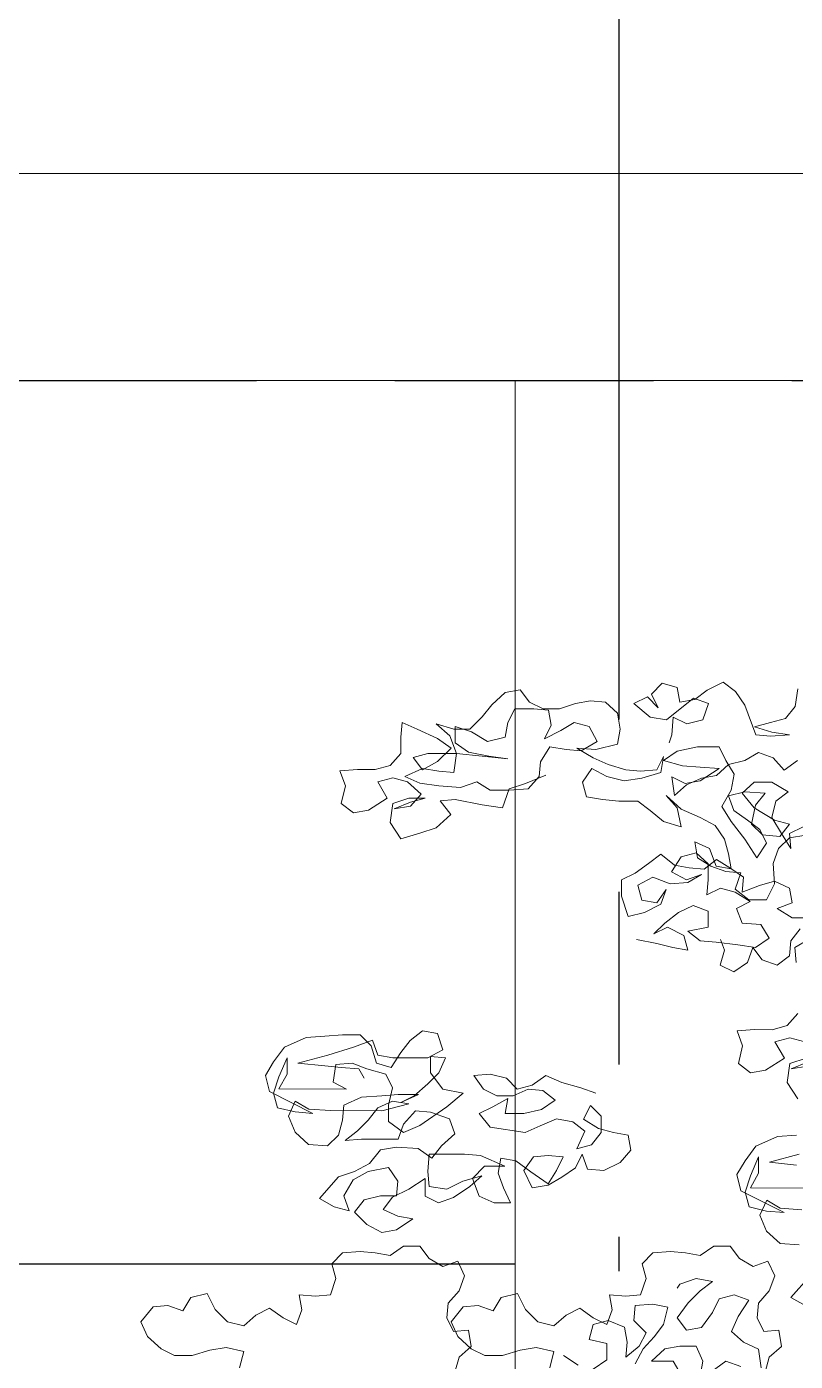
# Model space of a CAD drawing. Header units: metres. Extents: x -58 to 722, y -1100 to 345.
# Drawn here: x 240.149 to 240.706, y -498.816 to -497.849 of the extents above; entities that cross this region are included whole.
import ezdxf

# ---------------------------------------------------------------- set-up
doc = ezdxf.new("R2010")
doc.units = ezdxf.units.M
doc.header["$MEASUREMENT"] = 0
for name, pattern in [('CENTER2', [1.125, 0.75, -0.125, 0.125, -0.125]), ('CENTERX2', [4, 2.5, -0.5, 0.5, -0.5]), ('HIDDEN2', [0.1875, 0.125, -0.0625])]:
    doc.linetypes.add(name, pattern=pattern)
doc.layers.add('FSR_ARQ_006ARBOLES', color=74, linetype='Continuous', lineweight=0)
doc.layers.add('muro bajo', color=33, linetype='Continuous', lineweight=9)
for name, color, linetype in [('FSR_ARQ_007PROYECCIONES', 200, 'HIDDEN2'), ('FSR_ARQ_016EJES', 135, 'CENTER2'), ('FSR_ARQ_29PERFILES ACERO', 143, 'Continuous')]:
    doc.layers.add(name, color=color, linetype=linetype)

# ---------------------------------------------------------------- blocks, each defined once
blk = doc.blocks.new('arboles fsr 01')
at = {"layer": 'FSR_ARQ_006ARBOLES'}
for points in [[(186.00585, -35.07788), (185.99512, -35.08216), (185.98653, -35.08501), (185.98295, -35.09502), (185.97222, -35.09358), (185.95792, -35.09071), (185.95005, -35.09142), (185.95577, -35.09857), (185.94789, -35.10572), (185.93931, -35.10857), (185.92929, -35.11142), (185.92358, -35.10283), (185.92502, -35.09282), (185.9336, -35.08997), (185.94219, -35.08998), (185.93432, -35.09212), (185.92573, -35.09568), (185.93432, -35.09426), (185.94004, -35.08783), (185.9329, -35.08139), (185.92503, -35.07923), (185.91716, -35.08137), (185.92216, -35.08996), (185.91214, -35.09639), (185.90427, -35.09781), (185.89784, -35.0928), (185.9, -35.0835), (185.89714, -35.07563), (185.90644, -35.07493), (185.91574, -35.07493), (185.92361, -35.0728), (185.92934, -35.06636), (185.92934, -35.05778), (185.93007, -35.04992), (185.93793, -35.0535), (185.94865, -35.05852), (185.9558, -35.06353), (185.94864, -35.07067), (185.94077, -35.07496), (185.93577, -35.06852), (185.94364, -35.06638), (185.95866, -35.06639), (185.98583, -35.06928), (185.97582, -35.06784), (185.9651, -35.06568), (185.95795, -35.06067), (185.95796, -35.05209), (185.96654, -35.05496), (185.97511, -35.05997), (185.98441, -35.05783), (185.98585, -35.04997), (185.98943, -35.04282), (185.99945, -35.04283), (186.00731, -35.04355), (186.00874, -35.05142), (186.00515, -35.05857), (186.01374, -35.05428), (186.0209, -35.05), (186.02876, -35.05215), (186.03304, -35.06002), (186.02446, -35.06502), (186.01659, -35.0643), (186.00801, -35.06286), (186.003, -35.07072), (186.00227, -35.07859), (185.99655, -35.08502), (185.98653, -35.08573), (185.97652, -35.08572), (185.96937, -35.08142), (185.96079, -35.08427), (185.94935, -35.08355), (185.93933, -35.08211), (185.93147, -35.07852), (185.94077, -35.07424), (185.94935, -35.07568), (185.95722, -35.0764), (185.95866, -35.06639), (185.95509, -35.05709), (185.94794, -35.05065), (185.95724, -35.05352), (185.96582, -35.05352), (185.97226, -35.04709), (185.97728, -35.04066), (185.98443, -35.03423), (185.9923, -35.03281), (185.9973, -35.03925), (186.00445, -35.04283), (186.01303, -35.04284), (186.02162, -35.03999), (186.02949, -35.03856), (186.03735, -35.03929), (186.04379, -35.04501), (186.04521, -35.0536), (186.04377, -35.06146), (186.03233, -35.06431), (186.02231, -35.06359), (186.03089, -35.0686), (186.03876, -35.07219), (186.04805, -35.07506), (186.05592, -35.07578), (186.0645, -35.07507), (186.06808, -35.06792), (186.06664, -35.0765), (186.05663, -35.07935), (186.04733, -35.08078), (186.03803, -35.07862), (186.03017, -35.07432), (186.02516, -35.08147), (186.0273, -35.08934), (186.03588, -35.09078), (186.04446, -35.0915), (186.05447, -35.09151), (186.0609, -35.09652), (186.06805, -35.10225), (186.07735, -35.10512), (186.07521, -35.09511), (186.06949, -35.08866), (186.07735, -35.09582), (186.08736, -35.10012), (186.09523, -35.10442), (186.10023, -35.11158), (186.10236, -35.11945), (186.10379, -35.12732), (186.09592, -35.12588), (186.09235, -35.11658), (186.08449, -35.11299), (186.08591, -35.12158), (186.09306, -35.12588), (186.10093, -35.12874), (186.10879, -35.12947), (186.10592, -35.13805), (186.11307, -35.14377), (186.12237, -35.14378), (186.12667, -35.1352), (186.12596, -35.12448), (186.12883, -35.11661), (186.13456, -35.11089), (186.14314, -35.10947)], [(186.14171, -35.10518), (186.13456, -35.10875), (186.13527, -35.11662), (186.13027, -35.10875), (186.12527, -35.10016), (186.12742, -35.09158), (186.13386, -35.08658), (186.12529, -35.08156), (186.11599, -35.08155), (186.10955, -35.08727), (186.11598, -35.09514), (186.1267, -35.10159), (186.13456, -35.10374), (186.12955, -35.11017), (186.12025, -35.10945), (186.11454, -35.10372), (186.11669, -35.09371), (186.1217, -35.08728), (186.11098, -35.08656), (186.10239, -35.08869), (186.10525, -35.09656), (186.11239, -35.10158), (186.11883, -35.10659), (186.1224, -35.11374), (186.11738, -35.12161), (186.11095, -35.11159), (186.10381, -35.10228), (186.09881, -35.09441), (186.10383, -35.08583), (186.10526, -35.07725), (186.10098, -35.0701), (186.09741, -35.06294), (186.08597, -35.06293), (186.07524, -35.06507), (186.06808, -35.07007), (186.07809, -35.07294), (186.08739, -35.07366), (186.0974, -35.07439), (186.08738, -35.08081), (186.07951, -35.08224), (186.07236, -35.07865), (186.07378, -35.08867), (186.08023, -35.08295), (186.0881, -35.07938), (186.09597, -35.07796), (186.10241, -35.07224), (186.11099, -35.07011), (186.11815, -35.06582), (186.12601, -35.06869), (186.13173, -35.07513), (186.13888, -35.07013)], [(186.13892, -35.03223), (186.13748, -35.04152), (186.13247, -35.04796), (186.1246, -35.05009), (186.11601, -35.05223), (186.12531, -35.0551), (186.13461, -35.05654), (186.12459, -35.05725), (186.11673, -35.05652), (186.11102, -35.04078), (186.10602, -35.03363), (186.09959, -35.02861), (186.091, -35.0329), (186.08456, -35.0379), (186.07669, -35.03932), (186.07527, -35.03145), (186.0674, -35.0293), (186.06168, -35.03502), (186.06525, -35.04217), (186.05953, -35.03645), (186.05237, -35.04001), (186.06095, -35.04717), (186.06953, -35.04861), (186.08384, -35.03718), (186.09171, -35.04005), (186.08884, -35.04863), (186.08026, -35.05077), (186.07311, -35.04719), (186.07238, -35.05648), (186.07095, -35.06077)], [(186.0537, -35.16463), (186.06443, -35.16678), (186.07301, -35.16893), (186.08087, -35.17037), (186.07874, -35.1625), (186.07016, -35.1582), (186.063, -35.16177), (186.06873, -35.15606), (186.07589, -35.15034), (186.08376, -35.14677), (186.09162, -35.14964), (186.09161, -35.15822), (186.08088, -35.16036), (186.08732, -35.16537), (186.0959, -35.16609), (186.10734, -35.16754), (186.11664, -35.16897), (186.12379, -35.16397), (186.11951, -35.15682), (186.1095, -35.15609), (186.10664, -35.14822), (186.1138, -35.14465), (186.10593, -35.13964), (186.09807, -35.13749), (186.09091, -35.14106), (186.09164, -35.13319), (186.09164, -35.12461), (186.08521, -35.11888), (186.07734, -35.12102), (186.07233, -35.12888), (186.08019, -35.13318), (186.08806, -35.13033), (186.08091, -35.13461), (186.07161, -35.13532), (186.06232, -35.13173), (186.05444, -35.13602), (186.05658, -35.14389), (186.06445, -35.14533), (186.06946, -35.13818), (186.06659, -35.14604), (186.05801, -35.15033), (186.04942, -35.15246), (186.04586, -35.14173), (186.04586, -35.13315), (186.05302, -35.12958), (186.06018, -35.12458), (186.06662, -35.11958), (186.07376, -35.12531), (186.08163, -35.12675), (186.0895, -35.12747), (186.09594, -35.12247), (186.10309, -35.12677), (186.11023, -35.13178), (186.10951, -35.13964), (186.11881, -35.13608), (186.12668, -35.13394), (186.13454, -35.13752), (186.13597, -35.14539), (186.1281, -35.14824), (186.13596, -35.15326), (186.15384, -35.15327)], [(186.13808, -35.17686), (186.13738, -35.16899), (186.14453, -35.16471)], [(186.14025, -35.15898), (186.13523, -35.16542), (186.13451, -35.17328), (186.12807, -35.17828), (186.12021, -35.17541), (186.11521, -35.16897), (186.11234, -35.17684), (186.10518, -35.18184), (186.09803, -35.17825), (186.10019, -35.17039), (186.09804, -35.16467)], [(186.139, -35.24882), (186.13329, -35.24023), (186.13473, -35.23022), (186.14331, -35.22736)], [(186.14403, -35.22951), (186.13544, -35.23308), (186.14403, -35.23166)], [(186.14261, -35.21878), (186.13474, -35.21663), (186.12687, -35.21877), (186.13187, -35.22735), (186.12185, -35.23378), (186.11398, -35.2352), (186.10755, -35.23019), (186.10971, -35.2209), (186.10685, -35.21303), (186.11615, -35.21232), (186.12545, -35.21233), (186.13332, -35.21019), (186.13905, -35.20376)], [(186.03225, -35.24595), (186.02439, -35.24309), (186.01438, -35.24022), (186.0058, -35.23663), (185.99864, -35.24163), (185.99077, -35.24377), (185.98506, -35.23804), (185.97648, -35.23589), (185.96789, -35.2366), (185.97289, -35.24375), (185.98004, -35.24734), (185.98862, -35.24735), (185.99649, -35.24378), (186.00436, -35.2445), (186.01079, -35.24951), (186.00364, -35.25451), (185.99434, -35.25665), (185.98432, -35.25664), (185.98576, -35.24877), (185.97789, -35.25306), (185.97074, -35.25663), (185.97645, -35.26378), (185.99504, -35.26666), (186.00291, -35.26309), (186.0115, -35.25952), (186.02008, -35.26096), (186.02651, -35.26597), (186.02221, -35.27527), (186.03008, -35.27313), (186.03509, -35.2667), (186.0351, -35.25812), (186.02939, -35.25239), (186.0258, -35.25954), (186.03367, -35.26455), (186.04153, -35.2667), (186.0494, -35.26814), (186.05082, -35.27601), (186.04509, -35.28244), (186.03651, -35.28672), (186.02792, -35.286), (186.02507, -35.27813), (186.02149, -35.28528), (186.01433, -35.29028), (186.00718, -35.29457), (185.99859, -35.29599), (185.99431, -35.28669), (185.99932, -35.27954), (186.00719, -35.27883), (186.01506, -35.27955), (186.01147, -35.2867), (186.00718, -35.29385), (185.99789, -35.2874), (185.99002, -35.28168), (185.98216, -35.28024), (185.98072, -35.2881), (185.98357, -35.29597), (185.98714, -35.30384), (185.97856, -35.30384), (185.9707, -35.30025), (185.96713, -35.29095), (185.97357, -35.28452), (185.9843, -35.28453), (185.97143, -35.2788), (185.96285, -35.27807), (185.94425, -35.27806), (185.94353, -35.28735), (185.94424, -35.29522), (185.95353, -35.29666), (185.96212, -35.29238), (185.97214, -35.28953), (185.96569, -35.29524), (185.95711, -35.30096), (185.94924, -35.30381), (185.94209, -35.30023), (185.9421, -35.29093), (185.93351, -35.29664), (185.92492, -35.30093), (185.91991, -35.30736), (185.92777, -35.31094), (185.93564, -35.31238), (185.92705, -35.31809), (185.91918, -35.31952), (185.91132, -35.31522), (185.90489, -35.30878), (185.9099, -35.30234), (185.91849, -35.30021), (185.92707, -35.30021), (185.92779, -35.29235), (185.92279, -35.28519), (185.91206, -35.28733), (185.90419, -35.29161), (185.89918, -35.30019), (185.90203, -35.30806), (185.89416, -35.3059), (185.8863, -35.30161), (185.89632, -35.29017), (185.90491, -35.28732), (185.91278, -35.28304), (185.91851, -35.27589), (185.92709, -35.27447), (185.93853, -35.27519), (185.94568, -35.2802), (185.95069, -35.27377), (185.95785, -35.26734), (185.955, -35.25947), (185.94499, -35.25589), (185.93712, -35.25517), (185.93068, -35.26231), (185.92781, -35.27018), (185.9085, -35.27016), (185.89992, -35.27087), (185.90636, -35.26586), (185.91209, -35.26015), (185.9171, -35.25372), (185.92497, -35.25015), (185.93355, -35.25159), (185.91924, -35.25515), (185.89207, -35.25512), (185.88062, -35.2544), (185.87347, -35.2501), (185.86989, -35.25796), (185.87346, -35.26655), (185.88061, -35.27299), (185.89062, -35.27372), (185.89634, -35.268), (185.8985, -35.26014), (185.89922, -35.25227), (185.90852, -35.24799), (185.91925, -35.24728), (185.92783, -35.24657), (185.93856, -35.24658), (185.92926, -35.25087), (185.93641, -35.2473), (185.94357, -35.24087), (185.9493, -35.23515), (185.95288, -35.22729), (185.94502, -35.22656), (185.94501, -35.23515), (185.95144, -35.24374), (185.96216, -35.24589), (185.95357, -35.25303), (185.93926, -35.26303), (185.93068, -35.2666), (185.92281, -35.26087), (185.92282, -35.25229), (185.92498, -35.243), (185.92141, -35.23584), (185.9114, -35.23297), (185.90353, -35.2301), (185.89495, -35.23081), (185.89351, -35.24011), (185.90066, -35.24369), (185.8649, -35.24366), (185.8692, -35.23579), (185.8692, -35.22721), (185.8649, -35.23722), (185.86204, -35.2458), (185.86417, -35.25367), (185.87347, -35.25582), (185.88277, -35.25655), (185.85989, -35.24508), (185.85775, -35.2365), (185.86205, -35.22935), (185.86778, -35.22149), (185.87923, -35.21649), (185.88924, -35.21579), (185.89854, -35.21508), (185.90784, -35.21509), (185.91355, -35.22081), (185.9164, -35.23011), (185.92427, -35.23227), (185.92928, -35.2244), (185.9343, -35.21797), (185.94074, -35.21297), (185.9486, -35.21441), (185.95146, -35.22299), (185.94359, -35.22728), (185.92499, -35.22726), (185.91712, -35.22582), (185.91427, -35.21795), (185.90425, -35.22152), (185.89066, -35.2258), (185.87492, -35.23008), (185.88923, -35.23152), (185.89781, -35.23224), (185.9071, -35.23297), (185.90996, -35.23798)], [(186.1432, -35.35825), (186.13533, -35.35395), (186.14536, -35.34251)], [(186.1411, -35.30746), (186.12965, -35.30674), (186.12251, -35.30244), (186.11892, -35.31031), (186.12249, -35.31889), (186.12964, -35.32533), (186.13965, -35.32606)], [(186.14969, -35.29603), (186.11393, -35.296), (186.11823, -35.28813), (186.11824, -35.27955), (186.11393, -35.28956), (186.11107, -35.29814), (186.1132, -35.30601), (186.1225, -35.30816), (186.1318, -35.30889), (186.10892, -35.29742), (186.10678, -35.28884), (186.11108, -35.28169), (186.11681, -35.27383), (186.12826, -35.26883), (186.13827, -35.26813)], [(186.13969, -35.27814), (186.12395, -35.28242), (186.13826, -35.28386)], [(185.84416, -35.39102), (185.84631, -35.38244), (185.83701, -35.38029), (185.82843, -35.38171), (185.81913, -35.38456), (185.80983, -35.38455), (185.80268, -35.38097), (185.79554, -35.37453), (185.79197, -35.36666), (185.79841, -35.3588), (185.80628, -35.35809), (185.81415, -35.36096), (185.81844, -35.35381), (185.82703, -35.35167), (185.83131, -35.36026), (185.83774, -35.3667), (185.84632, -35.36885), (185.85276, -35.36314), (185.85992, -35.35957), (185.86707, -35.36458), (185.87422, -35.36816), (185.87708, -35.3603), (185.87566, -35.35243), (185.88424, -35.35315), (185.89211, -35.35244), (185.89498, -35.34386), (185.89284, -35.336), (185.89857, -35.33028), (185.90787, -35.32957), (185.91573, -35.33029), (185.9236, -35.33173), (185.93075, -35.32673), (185.93934, -35.32674), (185.94434, -35.33318), (185.95149, -35.33748), (185.95936, -35.33463), (185.96292, -35.3425), (185.96006, -35.35036), (185.95433, -35.35679), (185.95361, -35.36466), (185.95718, -35.37181), (185.96504, -35.37111), (185.96647, -35.37969), (185.96002, -35.38541), (185.95787, -35.39327)], [(186.00799, -35.39102), (186.01015, -35.38244), (186.00085, -35.38029), (185.99227, -35.38171), (185.98297, -35.38456), (185.97367, -35.38455), (185.96652, -35.38097), (185.95937, -35.37453), (185.95581, -35.36666), (185.96225, -35.3588), (185.97012, -35.35809), (185.97798, -35.36096), (185.98228, -35.35381), (185.99086, -35.35167), (185.99515, -35.36026), (186.00158, -35.3667), (186.01016, -35.36885), (186.0166, -35.36314), (186.02376, -35.35957), (186.0309, -35.36458), (186.03805, -35.36816), (186.04092, -35.3603), (186.0395, -35.35243), (186.04808, -35.35315), (186.05595, -35.35244), (186.05881, -35.34386), (186.05668, -35.336), (186.0624, -35.33028), (186.0717, -35.32957), (186.07957, -35.33029), (186.08743, -35.33173), (186.09459, -35.32673), (186.10317, -35.32674), (186.10817, -35.33318), (186.11532, -35.33748), (186.12319, -35.33463), (186.12676, -35.3425), (186.12389, -35.35036), (186.11816, -35.35679), (186.11744, -35.36466), (186.12101, -35.37181), (186.12888, -35.37111), (186.1303, -35.37969), (186.12386, -35.38541), (186.12171, -35.39327)], [(186.01515, -35.38459), (186.02301, -35.3896)], [(186.03088, -35.39176), (186.03803, -35.38676), (186.03804, -35.37817), (186.02875, -35.37602), (186.0309, -35.36816), (186.03877, -35.36602), (186.04735, -35.3696), (186.04877, -35.37747), (186.04805, -35.38534), (186.05521, -35.37962), (186.05879, -35.37247), (186.05236, -35.36603), (186.05308, -35.35816), (186.06238, -35.35746), (186.07024, -35.35889), (186.06809, -35.36819), (186.06308, -35.37462), (186.05735, -35.38105), (186.05305, -35.38892)], [(186.07736, -35.39466), (186.07308, -35.3875), (186.06164, -35.38749), (186.06879, -35.38106), (186.07666, -35.37964), (186.08524, -35.37965), (186.08881, -35.38752), (186.08738, -35.39538)], [(186.0931, -35.39324), (186.10097, -35.38753), (186.10884, -35.3904)], [(186.11956, -35.39112), (186.11814, -35.38111), (186.11028, -35.37753), (186.10385, -35.3718), (186.10743, -35.36393), (186.11316, -35.35536), (186.10529, -35.35249), (186.09743, -35.35463), (186.09384, -35.36178), (186.08811, -35.36964), (186.08025, -35.37106), (186.07525, -35.36462), (186.08097, -35.35676), (186.08742, -35.35033), (186.09386, -35.34533), (186.08528, -35.34389), (186.07669, -35.34674), (186.07526, -35.34889)]]:
    blk.add_lwpolyline(points, dxfattribs=at)

msp = doc.modelspace()

# ---------------------------------------------------------------- linework, layer by layer
at = {"layer": 'FSR_ARQ_007PROYECCIONES', "ltscale": 1.5}
msp.add_line((231.50338, -498.10544), (248.53462, -498.10544), dxfattribs=at)
at = {"layer": 'FSR_ARQ_016EJES', "linetype": 'CENTERX2', "ltscale": 0.25}
msp.add_line((240.57816, -487.72602), (240.57816, -498.75067), dxfattribs=at)
at = {"layer": 'FSR_ARQ_29PERFILES ACERO', "ltscale": 0.005}
msp.add_lwpolyline([(240.50316, -498.74581), (238.65316, -498.74581)], dxfattribs=at)
at = {"layer": 'muro bajo', "ltscale": 0.005}
for points in [[(237.00316, -497.95544), (241.10316, -497.95544)], [(236.85316, -498.10544), (241.10316, -498.10544)], [(240.50316, -500.68544), (240.50316, -498.10544)]]:
    msp.add_lwpolyline(points, dxfattribs=at)

# ---------------------------------------------------------------- block references
at = {"layer": 'FSR_ARQ_006ARBOLES', "xscale": 1.371082351148036, "yscale": 1.371082351148036, "zscale": 1.371082351148036}
msp.add_blockref('arboles fsr 01', (-14.50407, -450.2968), dxfattribs=at)

doc.saveas('drawing.dxf')
